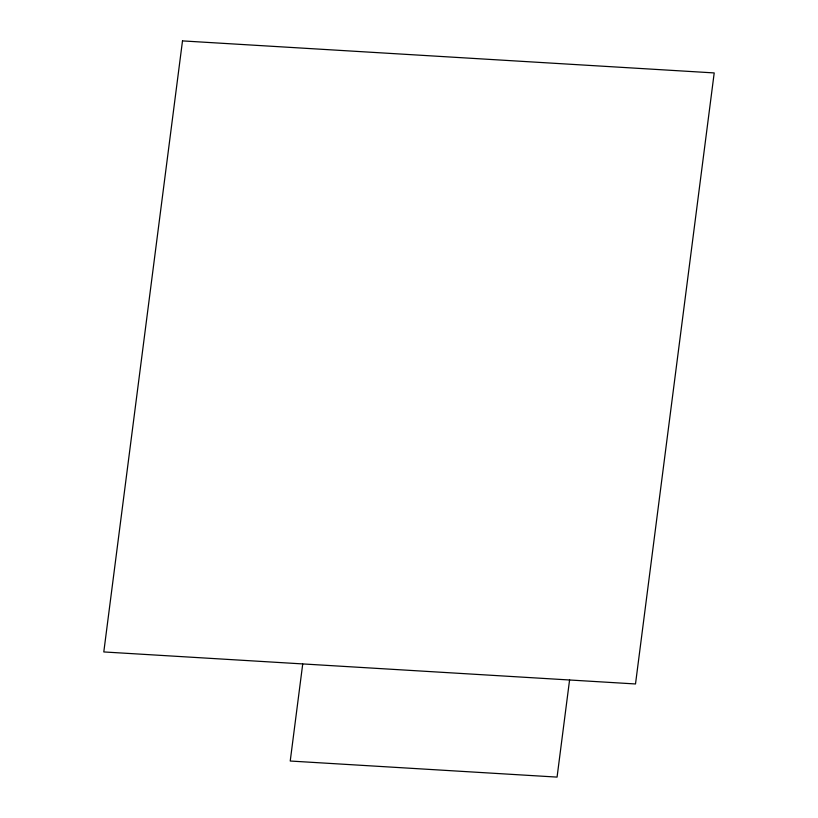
<?xml version="1.0" encoding="UTF-8"?>
<svg xmlns="http://www.w3.org/2000/svg" width="818" height="818" viewBox="0 0 818 818"><rect width="100%" height="100%" fill="white"/><g stroke="black" fill="none" stroke-linecap="round" stroke-linejoin="round"><path stroke-width="1.23" d="M302.711 664.083L290.226 761.026L557.068 777.1L569.594 679.83M182.496 40.9L103.794 651.946L635.504 683.96L714.206 72.925L182.496 40.9"/></g></svg>
